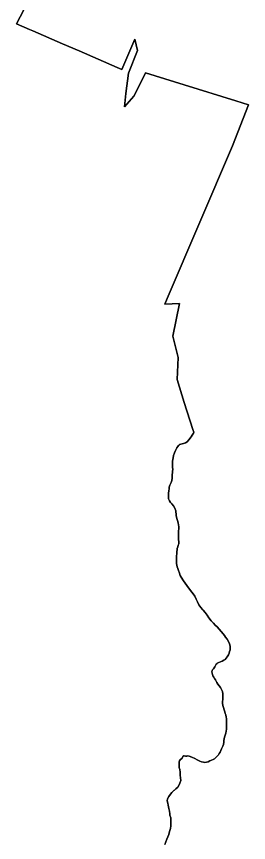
# Model space of a CAD drawing. Header units: inches. Extents: x 11258954 to 11313122, y 3645444 to 3695200.
# Drawn here: x 11302330 to 11303225, y 3665612 to 3668798 of the extents above; entities that cross this region are included whole.
import ezdxf

# ---------------------------------------------------------------- set-up
doc = ezdxf.new("R2010")
doc.units = ezdxf.units.IN
doc.header["$MEASUREMENT"] = 0
doc.layers.add('SchoolZone_Elementary', color=251, linetype='Continuous')

msp = doc.modelspace()

# ---------------------------------------------------------------- linework, layer by layer
at = {"layer": 'SchoolZone_Elementary'}
for points in [[(11302902.35, 3665605.15, 0), (11302906.05, 3665614.35, 0), (11302909.45, 3665624.8, 0), (11302914.25, 3665633.7, 0), (11302917.85, 3665643.55, 0), (11302920.7, 3665654.45, 0), (11302923.85, 3665665.95, 0), (11302925.2, 3665676.25, 0), (11302925.9, 3665686.9, 0), (11302925.8, 3665698.55, 0), (11302924.75, 3665707.5, 0), (11302921.65, 3665717.95, 0), (11302921.2, 3665723.05, 0), (11302920.2, 3665733.05, 0), (11302918, 3665743.8, 0), (11302915.5, 3665756.45, 0), (11302913.55, 3665764.1, 0), (11302911.05, 3665773.1, 0), (11302912.65, 3665781, 0), (11302917.25, 3665790.1, 0), (11302923.65, 3665798.8, 0), (11302929.35, 3665804.6, 0), (11302936.95, 3665812.55, 0), (11302938.95, 3665814.35, 0), (11302944.65, 3665819.4, 0), (11302951.8, 3665825.8, 0), (11302957, 3665834.55, 0), (11302960.55, 3665840.95, 0), (11302963.7, 3665851.7, 0), (11302963, 3665861.25, 0), (11302961.3, 3665872.45, 0), (11302961.05, 3665883.05, 0), (11302959.85, 3665893.6, 0), (11302958.3, 3665897.25, 0), (11302957.8, 3665900, 0), (11302957.2, 3665911.85, 0), (11302957.75, 3665923.55, 0), (11302958.3, 3665926.8, 0), (11302961.8, 3665931.55, 0), (11302969.1, 3665937.65, 0), (11302972.2, 3665944.35, 0), (11302975.1, 3665947.1, 0), (11302976.8435, 3665947.5115, 0), (11302978.594, 3665946.1875, 0), (11302982.094, 3665945.1875, 0), (11302986.5625, 3665945.375, 0), (11302990.875, 3665946.625, 0), (11302995.75, 3665945.375, 0), (11303006.7815, 3665941.4375, 0), (11303017.469, 3665936.8125, 0), (11303027.1565, 3665931.5625, 0), (11303031.969, 3665928.5, 0), (11303037.2815, 3665925.6875, 0), (11303044.1565, 3665923.5625, 0), (11303051.125, 3665922.0625, 0), (11303056.9375, 3665921.25, 0), (11303062.375, 3665921.5625, 0), (11303069.1875, 3665923.625, 0), (11303076.094, 3665926.875, 0), (11303082.7815, 3665930.1875, 0), (11303087.969, 3665932.5625, 0), (11303093.125, 3665935.375, 0), (11303098.5625, 3665939.5625, 0), (11303104.2815, 3665945.1875, 0), (11303108.719, 3665950.3125, 0), (11303112.1875, 3665955.375, 0), (11303115.125, 3665960.9375, 0), (11303118.0625, 3665967.125, 0), (11303120.969, 3665973.1875, 0), (11303123.5315, 3665978.0625, 0), (11303125.9065, 3665983.1875, 0), (11303127.969, 3665989.75, 0), (11303129.5315, 3665998.625, 0), (11303130.219, 3666006.0625, 0), (11303130.969, 3666012.375, 0), (11303132.7815, 3666018.875, 0), (11303135.375, 3666026.3125, 0), (11303137.7815, 3666033.75, 0), (11303139.3125, 3666041.1875, 0), (11303139.969, 3666048.8125, 0), (11303140.0625, 3666053.0625, 0), (11303140.1875, 3666058, 0), (11303140.375, 3666065.6875, 0), (11303140.5315, 3666072.1875, 0), (11303140.594, 3666078, 0), (11303140.1875, 3666086.5, 0), (11303139.6565, 3666090.8125, 0), (11303139.0315, 3666095.8125, 0), (11303137.1875, 3666104.5625, 0), (11303135.4375, 3666110.1875, 0), (11303133.4065, 3666116.0625, 0), (11303131.1875, 3666123.375, 0), (11303128.25, 3666133.1875, 0), (11303126, 3666141.125, 0), (11303124.7815, 3666149.1875, 0), (11303124.719, 3666156.6875, 0), (11303125.25, 3666164.25, 0), (11303125.969, 3666171.625, 0), (11303126.469, 3666178.6875, 0), (11303126.0315, 3666186, 0), (11303123.969, 3666194.1875, 0), (11303121.75, 3666200.125, 0), (11303119.5, 3666205, 0), (11303116.5625, 3666210, 0), (11303111.719, 3666216.9375, 0), (11303106.969, 3666223.1875, 0), (11303102.7815, 3666229.1875, 0), (11303100.0625, 3666233.875, 0), (11303097.375, 3666239, 0), (11303094.1875, 3666245, 0), (11303090.7815, 3666250.375, 0), (11303087.8125, 3666254.8125, 0), (11303085.5625, 3666260.1875, 0), (11303084.094, 3666265.8125, 0), (11303083.344, 3666271.0625, 0), (11303084.1565, 3666275.625, 0), (11303086.375, 3666278.6875, 0), (11303089.5, 3666281.6875, 0), (11303092.7815, 3666285.25, 0), (11303095.5315, 3666290.375, 0), (11303097.344, 3666295.3125, 0), (11303100.375, 3666300, 0), (11303103.719, 3666303, 0), (11303107.1875, 3666305.25, 0), (11303110.7815, 3666307, 0), (11303117, 3666309.3125, 0), (11303123.4065, 3666311.6875, 0), (11303129.7815, 3666315, 0), (11303134.875, 3666318.625, 0), (11303139.094, 3666322.75, 0), (11303142.969, 3666328.625, 0), (11303147.0625, 3666336.375, 0), (11303150.0315, 3666342.9375, 0), (11303152.1875, 3666349.4375, 0), (11303153.5625, 3666355.875, 0), (11303154.125, 3666362.875, 0), (11303153.594, 3666370.0625, 0), (11303151.4375, 3666378.9375, 0), (11303147.9065, 3666386.875, 0), (11303142.375, 3666395.8125, 0), (11303136.6875, 3666404.1875, 0), (11303131.7815, 3666411.0625, 0), (11303126.969, 3666417.4375, 0), (11303119.9375, 3666426.1875, 0), (11303112.1875, 3666435.125, 0), (11303103.969, 3666443.875, 0), (11303096.6875, 3666450.9375, 0), (11303089.5, 3666457.875, 0), (11303081.375, 3666466.875, 0), (11303072.0625, 3666478.875, 0), (11303064.875, 3666489.125, 0), (11303057.7815, 3666498.6875, 0), (11303049.469, 3666508.25, 0), (11303046.844, 3666511.3125, 0), (11303040.719, 3666518.375, 0), (11303032.969, 3666529.4375, 0), (11303027.9065, 3666539.9375, 0), (11303023.594, 3666550.625, 0), (11303017.344, 3666562.6875, 0), (11303011.7815, 3666571.125, 0), (11303006.6565, 3666578, 0), (11303001.75, 3666584.0625, 0), (11302987.1565, 3666603.5, 0), (11302974.3125, 3666621.3125, 0), (11302964.9375, 3666636.0625, 0), (11302961.9375, 3666642.3125, 0), (11302958.75, 3666650.5625, 0), (11302955.1565, 3666660.875, 0), (11302952.25, 3666668.8125, 0), (11302949.9065, 3666675.125, 0), (11302948.344, 3666681.5, 0), (11302947.6875, 3666688.8125, 0), (11302947.5315, 3666696.25, 0), (11302947.5315, 3666702.5, 0), (11302947.5, 3666709.0625, 0), (11302947.719, 3666717.0625, 0), (11302948.344, 3666726.875, 0), (11302948.844, 3666734.375, 0), (11302949.344, 3666740.4375, 0), (11302950.344, 3666746.3125, 0), (11302952.125, 3666752.5625, 0), (11302954.1565, 3666758.875, 0), (11302955.75, 3666764.125, 0), (11302956.25, 3666771.5625, 0), (11302955.2815, 3666780.75, 0), (11302954.344, 3666792.5, 0), (11302954.5625, 3666804.375, 0), (11302955.4065, 3666813.625, 0), (11302955.9375, 3666822.5, 0), (11302955.594, 3666830.125, 0), (11302954.625, 3666838, 0), (11302953.1565, 3666845.3125, 0), (11302950.875, 3666853.5, 0), (11302948.4375, 3666862.3125, 0), (11302946.344, 3666872.75, 0), (11302945.594, 3666880, 0), (11302945.1565, 3666886.1875, 0), (11302944.344, 3666891.9375, 0), (11302941.094, 3666901.125, 0), (11302935.8125, 3666910.0625, 0), (11302929.344, 3666918.125, 0), (11302924.125, 3666923.5, 0), (11302919.625, 3666929.4375, 0), (11302916.75, 3666937.75, 0), (11302915.844, 3666949.5625, 0), (11302916.8125, 3666959.25, 0), (11302918.1565, 3666968.75, 0), (11302918.75, 3666975.875, 0), (11302919.5315, 3666983.125, 0), (11302921.1565, 3666989.9375, 0), (11302923.6565, 3666995.25, 0), (11302926.5, 3667000.625, 0), (11302928.9375, 3667007.75, 0), (11302930.4375, 3667016.875, 0), (11302930.7815, 3667024.375, 0), (11302930.9375, 3667031.375, 0), (11302931.4375, 3667037.6875, 0), (11302932.125, 3667044.375, 0), (11302932.5315, 3667051.375, 0), (11302932.3125, 3667059.5, 0), (11302931.7815, 3667067.3125, 0), (11302931.75, 3667076.375, 0), (11302932.1875, 3667083.5, 0), (11302932.844, 3667089.5625, 0), (11302933.75, 3667095.375, 0), (11302935.9065, 3667105.0625, 0), (11302938.9065, 3667114.9375, 0), (11302942.75, 3667124.375, 0), (11302945.375, 3667129.4375, 0), (11302948.469, 3667134.375, 0), (11302952.5625, 3667139.75, 0), (11302954.844, 3667142.6875, 0), (11302956.9065, 3667145.125, 0), (11302959.1565, 3667147, 0), (11302960.219, 3667147.4375, 0), (11302963.875, 3667148.875, 0), (11302969.344, 3667149.875, 0), (11302974.75, 3667150.75, 0), (11302981.6565, 3667153.3125, 0), (11302987.7815, 3667158.0625, 0), (11302994.1565, 3667165.1875, 0), (11302999.6875, 3667171.9375, 0), (11303002.6565, 3667175.625, 0), (11303004.0315, 3667177.375, 0), (11303007.75, 3667182.8125, 0), (11303012.125, 3667190.6875, 0), (11303013.9375, 3667194.4375, 0), (11303010.4375, 3667205.375, 0), (11302977.1565, 3667308.8125, 0), (11302949.1565, 3667397.25, 0), (11302954.1565, 3667483.0625, 0), (11302933.1565, 3667564.875, 0), (11302958.75, 3667690.5, 0), (11302901.7985, 3667688.5325, 0), (11302911.101, 3667710.298, 0), (11303162.7485, 3668299.107, 0), (11303224.753, 3668457.396, 0), (11303176.277, 3668472.401, 0), (11302977.0525, 3668534.067, 0), (11302827.611, 3668580.324, 0), (11302820.85, 3668566.8465, 0), (11302782.771, 3668490.941, 0), (11302746.1445, 3668449.747, 0), (11302752.175, 3668500.2195, 0), (11302761.625, 3668579.3125, 0), (11302797.125, 3668666.125, 0), (11302786.625, 3668709.8125, 0), (11302736.5, 3668592.875, 0), (11302718.25, 3668600.8125, 0), (11302571.844, 3668664.75, 0), (11302507.875, 3668692.6875, 0), (11302392.6875, 3668742.75, 0), (11302380.5, 3668748.0625, 0), (11302330.25, 3668769.875, 0), (11302358.625, 3668823.375, 0)], [(11302358.625, 3668823.375, 0), (11302330.25, 3668769.875, 0), (11302380.5, 3668748.0625, 0), (11302392.6875, 3668742.75, 0), (11302507.875, 3668692.6875, 0), (11302571.844, 3668664.75, 0), (11302718.25, 3668600.8125, 0), (11302736.5, 3668592.875, 0), (11302786.625, 3668709.8125, 0), (11302797.125, 3668666.125, 0), (11302761.625, 3668579.3125, 0), (11302752.175, 3668500.2195, 0), (11302746.1445, 3668449.747, 0), (11302782.771, 3668490.941, 0), (11302820.85, 3668566.8465, 0), (11302827.611, 3668580.324, 0), (11302977.0525, 3668534.067, 0), (11303176.277, 3668472.401, 0), (11303224.753, 3668457.396, 0), (11303162.7485, 3668299.107, 0), (11302911.101, 3667710.298, 0), (11302901.7985, 3667688.5325, 0), (11302958.75, 3667690.5, 0), (11302933.1565, 3667564.875, 0), (11302954.1565, 3667483.0625, 0), (11302949.1565, 3667397.25, 0), (11302977.1565, 3667308.8125, 0), (11303010.4375, 3667205.375, 0), (11303013.9375, 3667194.4375, 0), (11303012.125, 3667190.6875, 0), (11303007.75, 3667182.8125, 0), (11303004.0315, 3667177.375, 0), (11303002.6565, 3667175.625, 0), (11302999.6875, 3667171.9375, 0), (11302994.1565, 3667165.1875, 0), (11302987.7815, 3667158.0625, 0), (11302981.6565, 3667153.3125, 0), (11302974.75, 3667150.75, 0), (11302969.344, 3667149.875, 0), (11302963.875, 3667148.875, 0), (11302960.219, 3667147.4375, 0), (11302959.1565, 3667147, 0), (11302956.9065, 3667145.125, 0), (11302954.844, 3667142.6875, 0), (11302952.5625, 3667139.75, 0), (11302948.469, 3667134.375, 0), (11302945.375, 3667129.4375, 0), (11302942.75, 3667124.375, 0), (11302938.9065, 3667114.9375, 0), (11302935.9065, 3667105.0625, 0), (11302933.75, 3667095.375, 0), (11302932.844, 3667089.5625, 0), (11302932.1875, 3667083.5, 0), (11302931.75, 3667076.375, 0), (11302931.7815, 3667067.3125, 0), (11302932.3125, 3667059.5, 0), (11302932.5315, 3667051.375, 0), (11302932.125, 3667044.375, 0), (11302931.4375, 3667037.6875, 0), (11302930.9375, 3667031.375, 0), (11302930.7815, 3667024.375, 0), (11302930.4375, 3667016.875, 0), (11302928.9375, 3667007.75, 0), (11302926.5, 3667000.625, 0), (11302923.6565, 3666995.25, 0), (11302921.1565, 3666989.9375, 0), (11302919.5315, 3666983.125, 0), (11302918.75, 3666975.875, 0), (11302918.1565, 3666968.75, 0), (11302916.8125, 3666959.25, 0), (11302915.844, 3666949.5625, 0), (11302916.75, 3666937.75, 0), (11302919.625, 3666929.4375, 0), (11302924.125, 3666923.5, 0), (11302929.344, 3666918.125, 0), (11302935.8125, 3666910.0625, 0), (11302941.094, 3666901.125, 0), (11302944.344, 3666891.9375, 0), (11302945.1565, 3666886.1875, 0), (11302945.594, 3666880, 0), (11302946.344, 3666872.75, 0), (11302948.4375, 3666862.3125, 0), (11302950.875, 3666853.5, 0), (11302953.1565, 3666845.3125, 0), (11302954.625, 3666838, 0), (11302955.594, 3666830.125, 0), (11302955.9375, 3666822.5, 0), (11302955.4065, 3666813.625, 0), (11302954.5625, 3666804.375, 0), (11302954.344, 3666792.5, 0), (11302955.2815, 3666780.75, 0), (11302956.25, 3666771.5625, 0), (11302955.75, 3666764.125, 0), (11302954.1565, 3666758.875, 0), (11302952.125, 3666752.5625, 0), (11302950.344, 3666746.3125, 0), (11302949.344, 3666740.4375, 0), (11302948.844, 3666734.375, 0), (11302948.344, 3666726.875, 0), (11302947.719, 3666717.0625, 0), (11302947.5, 3666709.0625, 0), (11302947.5315, 3666702.5, 0), (11302947.5315, 3666696.25, 0), (11302947.6875, 3666688.8125, 0), (11302948.344, 3666681.5, 0), (11302949.9065, 3666675.125, 0), (11302952.25, 3666668.8125, 0), (11302955.1565, 3666660.875, 0), (11302958.75, 3666650.5625, 0), (11302961.9375, 3666642.3125, 0), (11302964.9375, 3666636.0625, 0), (11302974.3125, 3666621.3125, 0), (11302987.1565, 3666603.5, 0), (11303001.75, 3666584.0625, 0), (11303006.6565, 3666578, 0), (11303011.7815, 3666571.125, 0), (11303017.344, 3666562.6875, 0), (11303023.594, 3666550.625, 0), (11303027.9065, 3666539.9375, 0), (11303032.969, 3666529.4375, 0), (11303040.719, 3666518.375, 0), (11303046.844, 3666511.3125, 0), (11303049.469, 3666508.25, 0), (11303057.7815, 3666498.6875, 0), (11303064.875, 3666489.125, 0), (11303072.0625, 3666478.875, 0), (11303081.375, 3666466.875, 0), (11303089.5, 3666457.875, 0), (11303096.6875, 3666450.9375, 0), (11303103.969, 3666443.875, 0), (11303112.1875, 3666435.125, 0), (11303119.9375, 3666426.1875, 0), (11303126.969, 3666417.4375, 0), (11303131.7815, 3666411.0625, 0), (11303136.6875, 3666404.1875, 0), (11303142.375, 3666395.8125, 0), (11303147.9065, 3666386.875, 0), (11303151.4375, 3666378.9375, 0), (11303153.594, 3666370.0625, 0), (11303154.125, 3666362.875, 0), (11303153.5625, 3666355.875, 0), (11303152.1875, 3666349.4375, 0), (11303150.0315, 3666342.9375, 0), (11303147.0625, 3666336.375, 0), (11303142.969, 3666328.625, 0), (11303139.094, 3666322.75, 0), (11303134.875, 3666318.625, 0), (11303129.7815, 3666315, 0), (11303123.4065, 3666311.6875, 0), (11303117, 3666309.3125, 0), (11303110.7815, 3666307, 0), (11303107.1875, 3666305.25, 0), (11303103.719, 3666303, 0), (11303100.375, 3666300, 0), (11303097.344, 3666295.3125, 0), (11303095.5315, 3666290.375, 0), (11303092.7815, 3666285.25, 0), (11303089.5, 3666281.6875, 0), (11303086.375, 3666278.6875, 0), (11303084.1565, 3666275.625, 0), (11303083.344, 3666271.0625, 0), (11303084.094, 3666265.8125, 0), (11303085.5625, 3666260.1875, 0), (11303087.8125, 3666254.8125, 0), (11303090.7815, 3666250.375, 0), (11303094.1875, 3666245, 0), (11303097.375, 3666239, 0), (11303100.0625, 3666233.875, 0), (11303102.7815, 3666229.1875, 0), (11303106.969, 3666223.1875, 0), (11303111.719, 3666216.9375, 0), (11303116.5625, 3666210, 0), (11303119.5, 3666205, 0), (11303121.75, 3666200.125, 0), (11303123.969, 3666194.1875, 0), (11303126.0315, 3666186, 0), (11303126.469, 3666178.6875, 0), (11303125.969, 3666171.625, 0), (11303125.25, 3666164.25, 0), (11303124.719, 3666156.6875, 0), (11303124.7815, 3666149.1875, 0), (11303126, 3666141.125, 0), (11303128.25, 3666133.1875, 0), (11303131.1875, 3666123.375, 0), (11303133.4065, 3666116.0625, 0), (11303135.4375, 3666110.1875, 0), (11303137.1875, 3666104.5625, 0), (11303139.0315, 3666095.8125, 0), (11303139.6565, 3666090.8125, 0), (11303140.1875, 3666086.5, 0), (11303140.594, 3666078, 0), (11303140.5315, 3666072.1875, 0), (11303140.375, 3666065.6875, 0), (11303140.1875, 3666058, 0), (11303140.0625, 3666053.0625, 0), (11303139.969, 3666048.8125, 0), (11303139.3125, 3666041.1875, 0), (11303137.7815, 3666033.75, 0), (11303135.375, 3666026.3125, 0), (11303132.7815, 3666018.875, 0), (11303130.969, 3666012.375, 0), (11303130.219, 3666006.0625, 0), (11303129.5315, 3665998.625, 0), (11303127.969, 3665989.75, 0), (11303125.9065, 3665983.1875, 0), (11303123.5315, 3665978.0625, 0), (11303120.969, 3665973.1875, 0), (11303118.0625, 3665967.125, 0), (11303115.125, 3665960.9375, 0), (11303112.1875, 3665955.375, 0), (11303108.719, 3665950.3125, 0), (11303104.2815, 3665945.1875, 0), (11303098.5625, 3665939.5625, 0), (11303093.125, 3665935.375, 0), (11303087.969, 3665932.5625, 0), (11303082.7815, 3665930.1875, 0), (11303076.094, 3665926.875, 0), (11303069.1875, 3665923.625, 0), (11303062.375, 3665921.5625, 0), (11303056.9375, 3665921.25, 0), (11303051.125, 3665922.0625, 0), (11303044.1565, 3665923.5625, 0), (11303037.2815, 3665925.6875, 0), (11303031.969, 3665928.5, 0), (11303027.1565, 3665931.5625, 0), (11303017.469, 3665936.8125, 0), (11303006.7815, 3665941.4375, 0), (11302995.75, 3665945.375, 0), (11302990.875, 3665946.625, 0), (11302986.5625, 3665945.375, 0), (11302982.094, 3665945.1875, 0), (11302978.594, 3665946.1875, 0), (11302976.8435, 3665947.5115, 0), (11302975.1, 3665947.1, 0), (11302972.2, 3665944.35, 0), (11302969.1, 3665937.65, 0), (11302961.8, 3665931.55, 0), (11302958.3, 3665926.8, 0), (11302957.75, 3665923.55, 0), (11302957.2, 3665911.85, 0), (11302957.8, 3665900, 0), (11302958.3, 3665897.25, 0), (11302959.85, 3665893.6, 0), (11302961.05, 3665883.05, 0), (11302961.3, 3665872.45, 0), (11302963, 3665861.25, 0), (11302963.7, 3665851.7, 0), (11302960.55, 3665840.95, 0), (11302957, 3665834.55, 0), (11302951.8, 3665825.8, 0), (11302944.65, 3665819.4, 0), (11302938.95, 3665814.35, 0), (11302936.95, 3665812.55, 0), (11302929.35, 3665804.6, 0), (11302923.65, 3665798.8, 0), (11302917.25, 3665790.1, 0), (11302912.65, 3665781, 0), (11302911.05, 3665773.1, 0), (11302913.55, 3665764.1, 0), (11302915.5, 3665756.45, 0), (11302918, 3665743.8, 0), (11302920.2, 3665733.05, 0), (11302921.2, 3665723.05, 0), (11302921.65, 3665717.95, 0), (11302924.75, 3665707.5, 0), (11302925.8, 3665698.55, 0), (11302925.9, 3665686.9, 0), (11302925.2, 3665676.25, 0), (11302923.85, 3665665.95, 0), (11302920.7, 3665654.45, 0), (11302917.85, 3665643.55, 0), (11302914.25, 3665633.7, 0), (11302909.45, 3665624.8, 0), (11302906.05, 3665614.35, 0), (11302902.35, 3665605.15, 0)]]:
    msp.add_polyline3d(points, dxfattribs=at)

doc.saveas('drawing.dxf')
